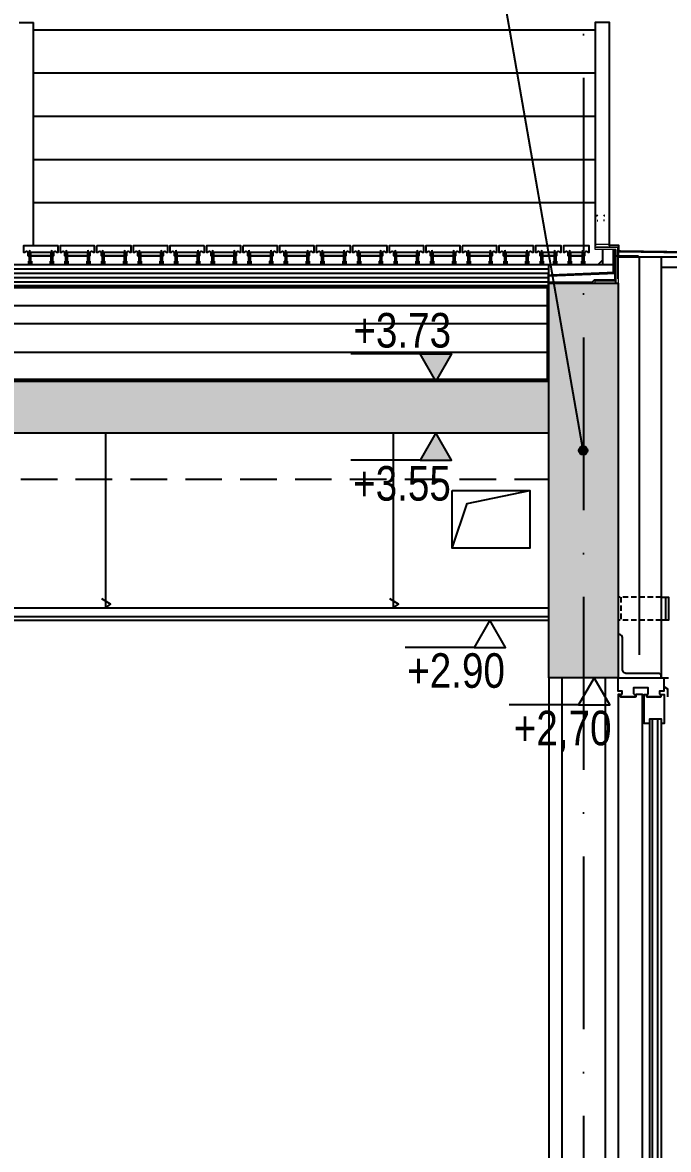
# Model space of a CAD drawing. Header units: millimetres. Extents: x 58205 to 122423, y 1055 to 94479.
# Drawn here: x 71070.6 to 71295, y 19285.7 to 19677 of the extents above; entities that cross this region are included whole.
import ezdxf

# ---------------------------------------------------------------- set-up
doc = ezdxf.new("R2010")
doc.units = ezdxf.units.MM
for name, pattern in [('0707_PB_080619_gn_xref$0$ACAD_ISO10W100', [18, 12, -3, 0, -3]), ('ACAD_ISO03W100', [30, 12, -18]), ('ACAD_ISO10W100', [18, 12, -3, 0, -3]), ('DASHED', [0.75, 0.5, -0.25]), ('HIDDEN', [9.525, 6.35, -3.175])]:
    doc.linetypes.add(name, pattern=pattern)
for name, color, linetype in [('+48_CIENKIE', 253, 'Continuous'), ('+48_HACZE', 253, 'Continuous'), ('+48_IZOLACJE', 4, 'Continuous'), ('+48_KOTY', 3, 'Continuous'), ('+48_MEBLE', 251, 'Continuous'), ('+48_OPISY', 3, 'Continuous'), ('+48_OSIE', 8, 'Continuous'), ('+48_PRZEKRÓJ', 1, 'Continuous'), ('+48_SCIANY', 1, 'Continuous'), ('+48_STOLARKA_OKNA', 3, 'Continuous'), ('+48_SUFITY_PODWIESZANE', 4, 'Continuous'), ('+48_WEŁNA', 252, 'Continuous'), ('+48_WIDOK', 5, 'Continuous'), ('+48_ŻELBET', 242, 'Continuous'), ('1_CIENKA', 252, 'Continuous'), ('_przerywane', 8, 'DASHED')]:
    doc.layers.add(name, color=color, linetype=linetype)
doc.layers.add('m1-działowe', color=3, linetype='Continuous', lineweight=13)
doc.styles.add('WRP_ARIAL', font='ARIAL.TTF', dxfattribs={"width": 0.8})
doc.linetypes.add('BATTING', pattern='A,0.00254,-2.54,[134,ltypeshp.shx,S=2.54,R=0,X=-2.54,Y=0],-5.08,[134,ltypeshp.shx,S=2.54,R=180,X=2.54,Y=0],-2.54', length=10.16254)
doc.linetypes.add('ZIGZAG', pattern='A,0.00254,-5.08,[131,ltypeshp.shx,S=5.08,R=0,X=-5.08,Y=0],-10.16,[131,ltypeshp.shx,S=5.08,R=180,X=5.08,Y=0],-5.08', length=20.32254)

# ---------------------------------------------------------------- blocks, each defined once
blk = doc.blocks.new('koty')
at = {"layer": '+48_KOTY', "color": 3, "ltscale": 5}
blk.add_line((70403.15, 11224.99), (70423.15, 11224.99), dxfattribs=at)
blk.add_lwpolyline([(70398.6, 11217.11), (70403.15, 11224.99), (70394.05, 11224.99)], close=True, dxfattribs=at)
at = {"layer": '+48_KOTY', "color": 3, "style": 'WRP_ARIAL', "width": 0.8}
blk.add_attdef('POZIOM', (70403.19, 11226.78), '', height=10, dxfattribs=at)

msp = doc.modelspace()

# ---------------------------------------------------------------- hatches: boundary and pattern name
at = {"layer": '+48_HACZE', "linetype": 'Continuous'}
h = msp.add_hatch(dxfattribs=at)
h.set_pattern_fill('ANSI33', color=256, scale=2, style=0)
h.set_pattern_definition([(45, (5e-05, 12723.362), (-8.9802561, 8.9802561), []), (45, (8.98, 12723.362), (-8.9802561, 8.9802561), [6.35, -3.175])])
edge = h.paths.add_edge_path()
edge.add_line((71253.484, 19449.451), (71277.484, 19449.451))
edge.add_line((71277.484, 19449.451), (71277.484, 19586.451))
edge.add_line((71277.484, 19586.451), (71253.484, 19586.451))
edge.add_line((71253.484, 19586.451), (71253.484, 19552.451))
edge.add_line((71253.484, 19552.451), (69717.484, 19553.447))
edge.add_line((69717.484, 19553.447), (69717.484, 19595.451))
edge.add_line((69717.484, 19595.451), (69693.484, 19595.451))
edge.add_line((69693.484, 19595.451), (69693.484, 19515.451))
edge.add_line((69693.484, 19515.451), (69717.484, 19515.451))
edge.add_line((69717.484, 19515.451), (69717.484, 19534.451))
edge.add_line((69717.484, 19534.451), (71253.484, 19534.451))
edge.add_line((71253.484, 19534.451), (71253.484, 19449.451))
at = {"layer": '+48_KOTY'}
for points in [[(71208.722, 19561.908), (71219.642, 19561.908), (71214.182, 19552.451)], [(71208.722, 19524.994), (71219.642, 19524.994), (71214.182, 19534.451)]]:
    msp.add_hatch(color=256, dxfattribs=at).paths.add_polyline_path(points)
at = {"layer": '+48_OPISY'}
h = msp.add_hatch(color=256, dxfattribs=at)
edge = h.paths.add_edge_path()
edge.add_arc((71265.406, 19528.329), 1.494, 0, 360)

# ---------------------------------------------------------------- linework, layer by layer
at = {"layer": '+48_CIENKIE'}
for points in [[(71099.415, 19534.451), (71099.415, 19473.701), (71099.415, 19473.701)], [(71199.415, 19534.451), (71199.415, 19473.701), (71199.415, 19473.701)], [(71099.415, 19473.701), (71101.171, 19474.979), (71098.167, 19476.85)], [(71199.415, 19473.701), (71201.171, 19474.979), (71198.167, 19476.85)]]:
    msp.add_lwpolyline(points, dxfattribs=at)
at = {"layer": '+48_HACZE'}
msp.add_line((71312.484, 19591.951), (71292.484, 19591.951), dxfattribs=at)
at = {"layer": '+48_HACZE', "linetype": 'HIDDEN', "ltscale": 0.3}
for p, q in [((71292.484, 19477.451), (71277.484, 19477.451)), ((71292.484, 19469.451), (71277.484, 19469.451))]:
    msp.add_line(p, q, dxfattribs=at)
msp.add_lwpolyline([(71278.484, 19477.451), (71278.484, 19469.451)], dxfattribs=at)
at = {"layer": '+48_IZOLACJE'}
msp.add_line((71252.984, 19553.447), (71252.984, 19584.951), dxfattribs=at)
at = {"layer": '+48_IZOLACJE', "linetype": 'ACAD_ISO03W100', "ltscale": 0.2, "const_width": 0.6}
for points in [[(71253.184, 19585.451), (71253.184, 19589.239), (71275.784, 19590.18), (71275.784, 19598.15)], [(71276.384, 19587.251), (71276.384, 19598.15)], [(71276.084, 19587.551), (71269.235, 19587.551), (71268.435, 19586.751), (71253.484, 19586.751)]]:
    msp.add_lwpolyline(points, dxfattribs=at)
at = {"layer": '+48_IZOLACJE'}
msp.add_lwpolyline([(71276.684, 19586.451), (71276.684, 19598.15)], dxfattribs=at)
at = {"layer": '+48_IZOLACJE', "linetype": 'HIDDEN', "const_width": 1}
msp.add_lwpolyline([(69718.984, 19585.451), (71253.484, 19585.451)], dxfattribs=at)
at = {"layer": '+48_IZOLACJE', "linetype": 'ACAD_ISO03W100', "ltscale": 0.5}
for points, const_width in [([(71253.234, 19553.447), (71253.234, 19584.951)], 0.5), ([(71253.484, 19552.947), (69717.484, 19552.974)], 1)]:
    msp.add_lwpolyline(points, dxfattribs=dict(at, const_width=const_width))
at = {"layer": '+48_KOTY'}
for points in [[(71208.722, 19561.908), (71219.642, 19561.908), (71214.182, 19552.451), (71208.722, 19561.908)], [(71208.722, 19524.994), (71219.642, 19524.994), (71214.182, 19534.451), (71208.722, 19524.994)]]:
    msp.add_lwpolyline(points, dxfattribs=at)
at = {"layer": '+48_MEBLE'}
for p, q in [((71069.484, 19676.951), (71074.484, 19676.951)), ((71074.484, 19599.451), (71074.484, 19676.951)), ((71074.484, 19674.451), (71269.484, 19674.451)), ((71074.484, 19659.451), (71269.484, 19659.451)), ((71074.484, 19644.451), (71269.484, 19644.451)), ((71074.484, 19629.451), (71269.484, 19629.451)), ((71074.484, 19614.451), (71269.484, 19614.451)), ((71270.184, 19608.251), (71270.484, 19608.251)), ((71272.784, 19608.251), (71272.484, 19608.251)), ((71289.391, 19435.085), (71289.377, 19186.841)), ((71291.191, 19435.085), (71291.177, 19186.841))]:
    msp.add_line(p, q, dxfattribs=at)
for centre, start, end in [((71270.178, 19610.328), 246.40295, 329.91857), ((71272.789, 19610.328), 210.0814, 293.59701)]:
    msp.add_arc(centre, 0.353, start, end, dxfattribs=at)
at = {"layer": '+48_OPISY'}
for points in [[(71265.406, 19528.329), (71234.461, 19705.509)], [(71219.899, 19494.451), (71225.096, 19509.912), (71246.899, 19514.451)]]:
    msp.add_lwpolyline(points, dxfattribs=at)
msp.add_lwpolyline([(71219.899, 19514.451), (71246.899, 19514.451), (71246.899, 19494.451), (71219.899, 19494.451)], close=True, dxfattribs=at)
msp.add_circle((71265.406, 19528.329), 1.494, dxfattribs=at)
at = {"layer": '+48_OSIE', "linetype": 'ACAD_ISO10W100', "ltscale": 5}
msp.add_line((71265.484, 20108.228), (71265.484, 18660.697), dxfattribs=at)
at = {"layer": '+48_PRZEKRÓJ'}
msp.add_line((71253.484, 19449.451), (71253.484, 19549.937), dxfattribs=at)
for points in [[(71253.484, 19555.448), (71253.484, 19555.448)], [(71277.484, 19449.451), (71253.484, 19449.451)]]:
    msp.add_lwpolyline(points, dxfattribs=at)
at = {"layer": '+48_SCIANY', "ltscale": 0.3}
msp.add_line((71277.484, 19587.951), (71277.484, 19598.95), dxfattribs=at)
at = {"layer": '+48_STOLARKA_OKNA'}
msp.add_line((71294.012, 19477.451), (71294.012, 19469.451), dxfattribs=at)
for points in [[(71292.484, 19477.451), (71295.012, 19477.451), (71295.012, 19469.451), (71292.484, 19469.451)], [(71278.466, 19443.411), (71278.963, 19443.907), (71278.963, 19444.778), (71277.484, 19444.778), (71277.484, 19449.451), (71293.392, 19449.451), (71293.392, 19444.778), (71291.901, 19444.778), (71291.901, 19443.907), (71292.398, 19443.411), (71292.398, 19442.793), (71287.436, 19442.793), (71287.436, 19443.406), (71288.003, 19443.972), (71288.003, 19445.99), (71282.873, 19445.99), (71282.873, 19443.972), (71283.439, 19443.406), (71283.439, 19442.793), (71278.478, 19442.793), (71278.478, 19443.411)], [(71288.391, 19433.585), (71286.512, 19433.585), (71286.512, 19443.585), (71287.436, 19443.585), (71287.436, 19442.793), (71292.398, 19442.793), (71292.398, 19443.585), (71293.486, 19443.585), (71293.486, 19433.585), (71292.591, 19433.585)], [(71293.392, 19446.369), (71294.645, 19445.645), (71294.645, 19442.869)], [(71292.577, 19186.841), (71292.591, 19435.085), (71288.391, 19435.085), (71288.377, 19186.841)]]:
    msp.add_lwpolyline(points, dxfattribs=at)
msp.add_lwpolyline([(71277.484, 19464.451), (71277.484, 19449.451), (71292.484, 19449.451), (71292.484, 19449.951, 0.4142136), (71291.484, 19450.951), (71280.484, 19450.951, -0.4142136), (71278.984, 19452.451), (71278.984, 19463.451, 0.4142136), (71277.984, 19464.451), (71277.484, 19464.451)], format="xyb", dxfattribs=at)
at = {"layer": '+48_SUFITY_PODWIESZANE', "ltscale": 3}
for p, q in [((69694.734, 19470.701), (71253.484, 19470.701)), ((69697.734, 19473.701), (71253.484, 19473.701)), ((69693.484, 19469.451), (71253.484, 19469.451))]:
    msp.add_line(p, q, dxfattribs=at)
at = {"layer": '+48_WEŁNA', "linetype": 'BATTING', "ltscale": 0.7}
msp.add_line((71284.931, 19457.451), (71284.931, 19595.25), dxfattribs=at)
at = {"layer": '+48_WEŁNA', "linetype": 'BATTING', "ltscale": 0.6}
msp.add_line((69717.484, 19578.701), (71252.984, 19578.701), dxfattribs=at)
at = {"layer": '+48_WEŁNA', "linetype": 'BATTING', "ltscale": 0.9}
msp.add_line((69717.484, 19562.451), (71252.984, 19562.451), dxfattribs=at)
at = {"layer": '+48_WEŁNA', "linetype": 'ZIGZAG', "ltscale": 0.28}
for points in [[(69718.984, 19591.451), (71253.484, 19591.451)], [(69718.984, 19588.451), (71252.884, 19588.451)]]:
    msp.add_lwpolyline(points, dxfattribs=at)
at = {"layer": '+48_WIDOK', "ltscale": 3}
for p, q in [((71272.084, 19598.15), (71272.084, 19592.951)), ((71253.484, 19586.951), (71253.484, 19592.951)), ((71253.484, 19592.951), (71276.684, 19592.951)), ((71270.584, 19592.951), (71272.084, 19594.451)), ((71253.484, 19588.951), (71276.684, 19589.918)), ((69717.484, 19584.951), (71253.484, 19584.951)), ((69717.484, 19572.451), (71252.984, 19572.451))]:
    msp.add_line(p, q, dxfattribs=at)
at = {"layer": '+48_WIDOK', "color": 251}
msp.add_line((71264.145, 19528.329), (71266.145, 19528.329), dxfattribs=at)
at = {"layer": '+48_WIDOK', "linetype": 'HIDDEN', "ltscale": 2}
msp.add_line((69717.484, 19518.451), (71253.484, 19518.451), dxfattribs=at)
at = {"layer": '+48_WIDOK'}
msp.add_line((71277.484, 19449.451), (71292.484, 19449.451), dxfattribs=at)
msp.add_lwpolyline([(71274.484, 19599.451), (71274.484, 19676.951), (71269.484, 19676.951), (71269.484, 19599.451)], dxfattribs=at)
msp.add_lwpolyline([(71317.72, 19593.061), (71318.757, 19592.024, 0.6681786), (71319.184, 19592.201), (71319.184, 19596.451, 0.408698), (71318.693, 19596.951), (71278.176, 19597.565, -0.4086974), (71277.784, 19597.964), (71277.784, 19599.55), (71274.485, 19599.55)], format="xyb", dxfattribs=at)
at = {"layer": '+48_WIDOK', "color": 2}
msp.add_lwpolyline([(71277.684, 19595.45), (71277.684, 19597.45), (71317.068, 19596.857), (71317.068, 19595.45)], close=True, dxfattribs=at)
at = {"layer": '+48_WIDOK', "ltscale": 3}
for points in [[(69720.269, 19592.951), (71253.484, 19592.951)], [(71292.484, 19595.25), (71292.484, 19449.451)], [(69718.984, 19589.951), (71253.484, 19589.951)], [(69718.984, 19586.951), (71252.884, 19586.951)], [(71253.484, 19449.451), (71253.484, 19179.482)], [(71257.984, 19449.451), (71257.984, 19179.482)], [(71272.984, 19449.451), (71272.984, 19179.491)]]:
    msp.add_lwpolyline(points, dxfattribs=at)
at = {"layer": '+48_ŻELBET', "linetype": 'Continuous'}
for p, q in [((71253.484, 19449.451), (71253.484, 19586.451)), ((71253.484, 19586.451), (71277.484, 19586.451)), ((69717.484, 19552.451), (71253.484, 19552.451)), ((69717.484, 19534.451), (71253.484, 19534.451))]:
    msp.add_line(p, q, dxfattribs=at)
for points in [[(71277.484, 19586.451), (71277.484, 19449.451)], [(71277.484, 19449.451), (71253.484, 19449.451)]]:
    msp.add_lwpolyline(points, dxfattribs=at)
at = {"layer": '1_CIENKA', "lineweight": -3}
for p, q in [((71072.634, 19595.951), (71081.334, 19595.951)), ((71072.909, 19597.251), (71072.909, 19594.134)), ((71073.459, 19597.251), (71073.459, 19594.134)), ((71080.509, 19597.251), (71080.509, 19594.134)), ((71081.059, 19597.251), (71081.059, 19594.134)), ((71085.334, 19595.951), (71094.034, 19595.951)), ((71085.609, 19597.251), (71085.609, 19594.134)), ((71086.159, 19597.251), (71086.159, 19594.134)), ((71093.209, 19597.251), (71093.209, 19594.134)), ((71093.759, 19597.251), (71093.759, 19594.134)), ((71098.034, 19595.951), (71106.734, 19595.951)), ((71098.309, 19597.251), (71098.309, 19594.134)), ((71098.859, 19597.251), (71098.859, 19594.134)), ((71105.909, 19597.251), (71105.909, 19594.134)), ((71106.459, 19597.251), (71106.459, 19594.134)), ((71110.734, 19595.951), (71119.434, 19595.951)), ((71111.009, 19597.251), (71111.009, 19594.134)), ((71111.559, 19597.251), (71111.559, 19594.134)), ((71118.609, 19597.251), (71118.609, 19594.134)), ((71119.159, 19597.251), (71119.159, 19594.134)), ((71123.434, 19595.951), (71132.134, 19595.951)), ((71123.709, 19597.251), (71123.709, 19594.134)), ((71124.259, 19597.251), (71124.259, 19594.134)), ((71131.309, 19597.251), (71131.309, 19594.134)), ((71131.859, 19597.251), (71131.859, 19594.134)), ((71136.134, 19595.951), (71144.834, 19595.951)), ((71136.409, 19597.251), (71136.409, 19594.134)), ((71136.959, 19597.251), (71136.959, 19594.134)), ((71144.009, 19597.251), (71144.009, 19594.134)), ((71144.559, 19597.251), (71144.559, 19594.134)), ((71148.834, 19595.951), (71157.534, 19595.951)), ((71149.109, 19597.251), (71149.109, 19594.134)), ((71149.659, 19597.251), (71149.659, 19594.134)), ((71156.709, 19597.251), (71156.709, 19594.134)), ((71157.259, 19597.251), (71157.259, 19594.134)), ((71161.534, 19595.951), (71170.234, 19595.951)), ((71161.809, 19597.251), (71161.809, 19594.134)), ((71162.359, 19597.251), (71162.359, 19594.134)), ((71169.409, 19597.251), (71169.409, 19594.134)), ((71169.959, 19597.251), (71169.959, 19594.134)), ((71174.234, 19595.951), (71182.934, 19595.951)), ((71174.509, 19597.251), (71174.509, 19594.134)), ((71175.059, 19597.251), (71175.059, 19594.134)), ((71182.109, 19597.251), (71182.109, 19594.134)), ((71182.659, 19597.251), (71182.659, 19594.134)), ((71186.934, 19595.951), (71195.634, 19595.951)), ((71187.209, 19597.251), (71187.209, 19594.134)), ((71187.759, 19597.251), (71187.759, 19594.134)), ((71194.809, 19597.251), (71194.809, 19594.134)), ((71195.359, 19597.251), (71195.359, 19594.134)), ((71199.634, 19595.951), (71208.334, 19595.951)), ((71199.909, 19597.251), (71199.909, 19594.134)), ((71200.459, 19597.251), (71200.459, 19594.134)), ((71207.509, 19597.251), (71207.509, 19594.134)), ((71208.059, 19597.251), (71208.059, 19594.134)), ((71212.334, 19595.951), (71221.034, 19595.951)), ((71212.609, 19597.251), (71212.609, 19594.134)), ((71213.159, 19597.251), (71213.159, 19594.134)), ((71220.209, 19597.251), (71220.209, 19594.134)), ((71220.759, 19597.251), (71220.759, 19594.134)), ((71225.034, 19595.951), (71233.734, 19595.951)), ((71225.309, 19597.251), (71225.309, 19594.134)), ((71225.859, 19597.251), (71225.859, 19594.134)), ((71232.909, 19597.251), (71232.909, 19594.134)), ((71233.459, 19597.251), (71233.459, 19594.134)), ((71237.734, 19595.951), (71246.434, 19595.951)), ((71238.009, 19597.251), (71238.009, 19594.134)), ((71238.559, 19597.251), (71238.559, 19594.134)), ((71245.609, 19597.251), (71245.609, 19594.134)), ((71246.159, 19597.251), (71246.159, 19594.134)), ((71250.434, 19595.951), (71256.134, 19595.951)), ((71250.709, 19597.251), (71250.709, 19594.134)), ((71251.259, 19597.251), (71251.259, 19594.134)), ((71255.309, 19597.251), (71255.309, 19594.134)), ((71255.859, 19597.251), (71255.859, 19594.134)), ((71260.134, 19595.951), (71265.834, 19595.951)), ((71260.409, 19597.251), (71260.409, 19594.134)), ((71260.959, 19597.251), (71260.959, 19594.134)), ((71265.009, 19597.251), (71265.009, 19594.134)), ((71265.559, 19597.251), (71265.559, 19594.134)), ((71275.834, 19595.951), (71284.534, 19595.951)), ((71072.666, 19594.134), (71073.701, 19594.134)), ((71072.666, 19594.134), (71072.666, 19592.951)), ((71073.701, 19594.134), (71073.701, 19592.951)), ((71080.266, 19594.134), (71080.266, 19592.951)), ((71081.301, 19594.134), (71080.266, 19594.134)), ((71081.301, 19594.134), (71081.301, 19592.951)), ((71085.366, 19594.134), (71086.401, 19594.134)), ((71085.366, 19594.134), (71085.366, 19592.951)), ((71086.401, 19594.134), (71086.401, 19592.951)), ((71092.966, 19594.134), (71092.966, 19592.951)), ((71094.001, 19594.134), (71092.966, 19594.134)), ((71094.001, 19594.134), (71094.001, 19592.951)), ((71098.066, 19594.134), (71099.101, 19594.134)), ((71098.066, 19594.134), (71098.066, 19592.951)), ((71099.101, 19594.134), (71099.101, 19592.951)), ((71105.666, 19594.134), (71105.666, 19592.951)), ((71106.701, 19594.134), (71105.666, 19594.134)), ((71106.701, 19594.134), (71106.701, 19592.951)), ((71110.766, 19594.134), (71111.801, 19594.134)), ((71110.766, 19594.134), (71110.766, 19592.951)), ((71111.801, 19594.134), (71111.801, 19592.951)), ((71118.366, 19594.134), (71118.366, 19592.951)), ((71119.401, 19594.134), (71118.366, 19594.134)), ((71119.401, 19594.134), (71119.401, 19592.951)), ((71123.466, 19594.134), (71124.501, 19594.134)), ((71123.466, 19594.134), (71123.466, 19592.951)), ((71124.501, 19594.134), (71124.501, 19592.951)), ((71131.066, 19594.134), (71131.066, 19592.951)), ((71132.101, 19594.134), (71131.066, 19594.134)), ((71132.101, 19594.134), (71132.101, 19592.951)), ((71136.166, 19594.134), (71137.201, 19594.134)), ((71136.166, 19594.134), (71136.166, 19592.951)), ((71137.201, 19594.134), (71137.201, 19592.951)), ((71143.766, 19594.134), (71143.766, 19592.951)), ((71144.801, 19594.134), (71143.766, 19594.134)), ((71144.801, 19594.134), (71144.801, 19592.951)), ((71148.866, 19594.134), (71149.901, 19594.134)), ((71148.866, 19594.134), (71148.866, 19592.951)), ((71149.901, 19594.134), (71149.901, 19592.951)), ((71156.466, 19594.134), (71156.466, 19592.951)), ((71157.501, 19594.134), (71156.466, 19594.134)), ((71157.501, 19594.134), (71157.501, 19592.951)), ((71161.566, 19594.134), (71162.601, 19594.134)), ((71161.566, 19594.134), (71161.566, 19592.951)), ((71162.601, 19594.134), (71162.601, 19592.951)), ((71169.166, 19594.134), (71169.166, 19592.951)), ((71170.201, 19594.134), (71169.166, 19594.134)), ((71170.201, 19594.134), (71170.201, 19592.951)), ((71174.266, 19594.134), (71175.301, 19594.134)), ((71174.266, 19594.134), (71174.266, 19592.951)), ((71175.301, 19594.134), (71175.301, 19592.951)), ((71181.866, 19594.134), (71181.866, 19592.951)), ((71182.901, 19594.134), (71181.866, 19594.134)), ((71182.901, 19594.134), (71182.901, 19592.951)), ((71186.966, 19594.134), (71188.001, 19594.134)), ((71186.966, 19594.134), (71186.966, 19592.951)), ((71188.001, 19594.134), (71188.001, 19592.951)), ((71194.566, 19594.134), (71194.566, 19592.951)), ((71195.601, 19594.134), (71194.566, 19594.134)), ((71195.601, 19594.134), (71195.601, 19592.951)), ((71199.666, 19594.134), (71200.701, 19594.134)), ((71199.666, 19594.134), (71199.666, 19592.951)), ((71200.701, 19594.134), (71200.701, 19592.951)), ((71207.266, 19594.134), (71207.266, 19592.951)), ((71208.301, 19594.134), (71207.266, 19594.134)), ((71208.301, 19594.134), (71208.301, 19592.951)), ((71212.366, 19594.134), (71213.401, 19594.134)), ((71212.366, 19594.134), (71212.366, 19592.951)), ((71213.401, 19594.134), (71213.401, 19592.951)), ((71219.966, 19594.134), (71219.966, 19592.951)), ((71221.001, 19594.134), (71219.966, 19594.134)), ((71221.001, 19594.134), (71221.001, 19592.951)), ((71225.066, 19594.134), (71226.101, 19594.134)), ((71225.066, 19594.134), (71225.066, 19592.951)), ((71226.101, 19594.134), (71226.101, 19592.951)), ((71232.666, 19594.134), (71232.666, 19592.951)), ((71233.701, 19594.134), (71232.666, 19594.134)), ((71233.701, 19594.134), (71233.701, 19592.951)), ((71237.766, 19594.134), (71238.801, 19594.134)), ((71237.766, 19594.134), (71237.766, 19592.951)), ((71238.801, 19594.134), (71238.801, 19592.951)), ((71245.366, 19594.134), (71245.366, 19592.951)), ((71246.401, 19594.134), (71245.366, 19594.134)), ((71246.401, 19594.134), (71246.401, 19592.951)), ((71250.466, 19594.134), (71251.501, 19594.134)), ((71250.466, 19594.134), (71250.466, 19592.951)), ((71251.501, 19594.134), (71251.501, 19592.951)), ((71255.066, 19594.134), (71255.066, 19592.951)), ((71256.101, 19594.134), (71255.066, 19594.134)), ((71256.101, 19594.134), (71256.101, 19592.951)), ((71260.166, 19594.134), (71261.201, 19594.134)), ((71260.166, 19594.134), (71260.166, 19592.951)), ((71261.201, 19594.134), (71261.201, 19592.951)), ((71264.766, 19594.134), (71264.766, 19592.951)), ((71265.801, 19594.134), (71264.766, 19594.134)), ((71265.801, 19594.134), (71265.801, 19592.951))]:
    msp.add_line(p, q, dxfattribs=at)
at = {"layer": '1_CIENKA', "linetype": '0707_PB_080619_gn_xref$0$ACAD_ISO10W100', "lineweight": -3, "ltscale": 0.1}
for p, q in [((71073.184, 19592.951), (71073.184, 19598.301)), ((71080.784, 19592.951), (71080.784, 19598.301)), ((71085.884, 19592.951), (71085.884, 19598.301)), ((71093.484, 19592.951), (71093.484, 19598.301)), ((71098.584, 19592.951), (71098.584, 19598.301)), ((71106.184, 19592.951), (71106.184, 19598.301)), ((71111.284, 19592.951), (71111.284, 19598.301)), ((71118.884, 19592.951), (71118.884, 19598.301)), ((71123.984, 19592.951), (71123.984, 19598.301)), ((71131.584, 19592.951), (71131.584, 19598.301)), ((71136.684, 19592.951), (71136.684, 19598.301)), ((71144.284, 19592.951), (71144.284, 19598.301)), ((71149.384, 19592.951), (71149.384, 19598.301)), ((71156.984, 19592.951), (71156.984, 19598.301)), ((71162.084, 19592.951), (71162.084, 19598.301)), ((71169.684, 19592.951), (71169.684, 19598.301)), ((71174.784, 19592.951), (71174.784, 19598.301)), ((71182.384, 19592.951), (71182.384, 19598.301)), ((71187.484, 19592.951), (71187.484, 19598.301)), ((71195.084, 19592.951), (71195.084, 19598.301)), ((71200.184, 19592.951), (71200.184, 19598.301)), ((71207.784, 19592.951), (71207.784, 19598.301)), ((71212.884, 19592.951), (71212.884, 19598.301)), ((71220.484, 19592.951), (71220.484, 19598.301)), ((71225.584, 19592.951), (71225.584, 19598.301)), ((71233.184, 19592.951), (71233.184, 19598.301)), ((71238.284, 19592.951), (71238.284, 19598.301)), ((71245.884, 19592.951), (71245.884, 19598.301)), ((71250.984, 19592.951), (71250.984, 19598.301)), ((71255.584, 19592.951), (71255.584, 19598.301)), ((71260.684, 19592.951), (71260.684, 19598.301)), ((71265.284, 19592.951), (71265.284, 19598.301))]:
    msp.add_line(p, q, dxfattribs=at)
at = {"layer": '1_CIENKA', "lineweight": -3}
for points in [[(71072.534, 19597.251), (71081.434, 19597.251, -0.536675), (71082.434, 19597.251), (71082.984, 19597.251), (71082.984, 19599.351, 0.4142136), (71082.884, 19599.451), (71071.084, 19599.451, 0.4140826), (71070.984, 19599.351), (71070.984, 19597.251), (71071.534, 19597.251, -0.536675)], [(71085.234, 19597.251), (71094.134, 19597.251, -0.536675), (71095.134, 19597.251), (71095.684, 19597.251), (71095.684, 19599.351, 0.4142136), (71095.584, 19599.451), (71083.784, 19599.451, 0.4140826), (71083.684, 19599.351), (71083.684, 19597.251), (71084.234, 19597.251, -0.536675)], [(71097.934, 19597.251), (71106.834, 19597.251, -0.536675), (71107.834, 19597.251), (71108.384, 19597.251), (71108.384, 19599.351, 0.4142136), (71108.284, 19599.451), (71096.484, 19599.451, 0.4140826), (71096.384, 19599.351), (71096.384, 19597.251), (71096.934, 19597.251, -0.536675)], [(71110.634, 19597.251), (71119.534, 19597.251, -0.536675), (71120.534, 19597.251), (71121.084, 19597.251), (71121.084, 19599.351, 0.4142136), (71120.984, 19599.451), (71109.184, 19599.451, 0.4140826), (71109.084, 19599.351), (71109.084, 19597.251), (71109.634, 19597.251, -0.536675)], [(71123.334, 19597.251), (71132.234, 19597.251, -0.536675), (71133.234, 19597.251), (71133.784, 19597.251), (71133.784, 19599.351, 0.4142136), (71133.684, 19599.451), (71121.884, 19599.451, 0.4140826), (71121.784, 19599.351), (71121.784, 19597.251), (71122.334, 19597.251, -0.536675)], [(71136.034, 19597.251), (71144.934, 19597.251, -0.536675), (71145.934, 19597.251), (71146.484, 19597.251), (71146.484, 19599.351, 0.4142136), (71146.384, 19599.451), (71134.584, 19599.451, 0.4140826), (71134.484, 19599.351), (71134.484, 19597.251), (71135.034, 19597.251, -0.536675)], [(71148.734, 19597.251), (71157.634, 19597.251, -0.536675), (71158.634, 19597.251), (71159.184, 19597.251), (71159.184, 19599.351, 0.4142136), (71159.084, 19599.451), (71147.284, 19599.451, 0.4140826), (71147.184, 19599.351), (71147.184, 19597.251), (71147.734, 19597.251, -0.536675)], [(71161.434, 19597.251), (71170.334, 19597.251, -0.536675), (71171.334, 19597.251), (71171.884, 19597.251), (71171.884, 19599.351, 0.4142136), (71171.784, 19599.451), (71159.984, 19599.451, 0.4140826), (71159.884, 19599.351), (71159.884, 19597.251), (71160.434, 19597.251, -0.536675)], [(71174.134, 19597.251), (71183.034, 19597.251, -0.536675), (71184.034, 19597.251), (71184.584, 19597.251), (71184.584, 19599.351, 0.4142136), (71184.484, 19599.451), (71172.684, 19599.451, 0.4140826), (71172.584, 19599.351), (71172.584, 19597.251), (71173.134, 19597.251, -0.536675)], [(71186.834, 19597.251), (71195.734, 19597.251, -0.536675), (71196.734, 19597.251), (71197.284, 19597.251), (71197.284, 19599.351, 0.4142136), (71197.184, 19599.451), (71185.384, 19599.451, 0.4140826), (71185.284, 19599.351), (71185.284, 19597.251), (71185.834, 19597.251, -0.536675)], [(71199.534, 19597.251), (71208.434, 19597.251, -0.536675), (71209.434, 19597.251), (71209.984, 19597.251), (71209.984, 19599.351, 0.4142136), (71209.884, 19599.451), (71198.084, 19599.451, 0.4140826), (71197.984, 19599.351), (71197.984, 19597.251), (71198.534, 19597.251, -0.536675)], [(71212.234, 19597.251), (71221.134, 19597.251, -0.536675), (71222.134, 19597.251), (71222.684, 19597.251), (71222.684, 19599.351, 0.4142136), (71222.584, 19599.451), (71210.784, 19599.451, 0.4140826), (71210.684, 19599.351), (71210.684, 19597.251), (71211.234, 19597.251, -0.536675)], [(71224.934, 19597.251), (71233.834, 19597.251, -0.536675), (71234.834, 19597.251), (71235.384, 19597.251), (71235.384, 19599.351, 0.4142136), (71235.284, 19599.451), (71223.484, 19599.451, 0.4140826), (71223.384, 19599.351), (71223.384, 19597.251), (71223.934, 19597.251, -0.536675)], [(71237.634, 19597.251), (71246.534, 19597.251, -0.536675), (71247.534, 19597.251), (71248.084, 19597.251), (71248.084, 19599.351, 0.4142136), (71247.984, 19599.451), (71236.184, 19599.451, 0.4140826), (71236.084, 19599.351), (71236.084, 19597.251), (71236.634, 19597.251, -0.536675)], [(71250.334, 19597.251), (71256.234, 19597.251, -0.536675), (71257.234, 19597.251), (71257.784, 19597.251), (71257.784, 19599.351, 0.4142136), (71257.684, 19599.451), (71248.884, 19599.451, 0.4140826), (71248.784, 19599.351), (71248.784, 19597.251), (71249.334, 19597.251, -0.536675)], [(71260.034, 19597.251), (71265.934, 19597.251, -0.536675), (71266.934, 19597.251), (71267.484, 19597.251), (71267.484, 19599.351, 0.4142136), (71267.384, 19599.451), (71258.584, 19599.451, 0.4140826), (71258.484, 19599.351), (71258.484, 19597.251), (71259.034, 19597.251, -0.536675)]]:
    msp.add_lwpolyline(points, format="xyb", close=True, dxfattribs=at)
for points in [[(71081.334, 19597.251), (71081.334, 19595.951), (71072.634, 19595.951), (71072.634, 19597.251)], [(71094.034, 19597.251), (71094.034, 19595.951), (71085.334, 19595.951), (71085.334, 19597.251)], [(71106.734, 19597.251), (71106.734, 19595.951), (71098.034, 19595.951), (71098.034, 19597.251)], [(71119.434, 19597.251), (71119.434, 19595.951), (71110.734, 19595.951), (71110.734, 19597.251)], [(71132.134, 19597.251), (71132.134, 19595.951), (71123.434, 19595.951), (71123.434, 19597.251)], [(71144.834, 19597.251), (71144.834, 19595.951), (71136.134, 19595.951), (71136.134, 19597.251)], [(71157.534, 19597.251), (71157.534, 19595.951), (71148.834, 19595.951), (71148.834, 19597.251)], [(71170.234, 19597.251), (71170.234, 19595.951), (71161.534, 19595.951), (71161.534, 19597.251)], [(71182.934, 19597.251), (71182.934, 19595.951), (71174.234, 19595.951), (71174.234, 19597.251)], [(71195.634, 19597.251), (71195.634, 19595.951), (71186.934, 19595.951), (71186.934, 19597.251)], [(71208.334, 19597.251), (71208.334, 19595.951), (71199.634, 19595.951), (71199.634, 19597.251)], [(71221.034, 19597.251), (71221.034, 19595.951), (71212.334, 19595.951), (71212.334, 19597.251)], [(71233.734, 19597.251), (71233.734, 19595.951), (71225.034, 19595.951), (71225.034, 19597.251)], [(71246.434, 19597.251), (71246.434, 19595.951), (71237.734, 19595.951), (71237.734, 19597.251)], [(71256.134, 19597.251), (71256.134, 19595.951), (71250.434, 19595.951), (71250.434, 19597.251)], [(71265.834, 19597.251), (71265.834, 19595.951), (71260.134, 19595.951), (71260.134, 19597.251)]]:
    msp.add_lwpolyline(points, dxfattribs=at)
at = {"layer": '_przerywane', "linetype": 'Continuous'}
msp.add_line((71293.392, 19449.451), (71295.012, 19449.451), dxfattribs=at)
at = {"layer": '_przerywane', "linetype": 'Continuous', "flags": 128}
msp.add_lwpolyline([(71285.945, 19179.451), (71285.945, 19443.585), (71283.708, 19443.585), (71283.708, 19443.018, -0.4142136), (71283.409, 19442.72), (71282.079, 19442.72), (71278.579, 19442.72, -0.4142136), (71278.281, 19443.018), (71278.281, 19443.585), (71278.281, 19443.585), (71277.493, 19443.585), (71277.493, 19179.451)], format="xyb", dxfattribs=at)
at = {"layer": 'm1-działowe', "linetype": 'ByBlock'}
msp.add_lwpolyline([(71269.484, 19599.95), (71274.484, 19599.95), (71274.484, 19598.95), (71269.484, 19598.95)], close=True, dxfattribs=at)
msp.add_lwpolyline([(71269.484, 19598.95), (71277.484, 19598.95), (71277.484, 19586.451), (71269.484, 19586.451), (71269.484, 19587.251), (71276.684, 19587.251), (71276.684, 19598.15), (71269.484, 19598.15), (71269.484, 19598.949)], dxfattribs=at)

# ---------------------------------------------------------------- block references
at = {"layer": '+48_KOTY'}
ref = msp.add_blockref('koty', (155692.504, 6091.915), dxfattribs=dict(at, xscale=-1.200000000011642, yscale=1.19999999999709, zscale=1.2))
ref.add_attrib('POZIOM', '+3.73', (71185.549, 19564.104), dxfattribs={"color": 3, "height": 12, "style": 'WRP_ARIAL', "width": 0.8})
ref = msp.add_blockref('koty', (155692.504, 32994.987), dxfattribs=dict(at, xscale=1.200000000011642, yscale=1.19999999999709, zscale=1.2, rotation=180))
ref.add_attrib('POZIOM', '+3.55', (71185.477, 19510.962), dxfattribs={"color": 3, "height": 12, "style": 'WRP_ARIAL', "width": 0.8})
ref = msp.add_blockref('koty', (155711.289, 32929.987), dxfattribs=dict(at, xscale=1.200000000011642, yscale=1.19999999999709, zscale=1.2, rotation=180))
ref.add_attrib('POZIOM', '+2.90', (71204.262, 19445.962), dxfattribs={"color": 3, "height": 12, "style": 'WRP_ARIAL', "width": 0.8})
ref = msp.add_blockref('koty', (155747.502, 32909.987), dxfattribs=dict(at, xscale=1.200000000011642, yscale=1.200000000000728, zscale=1.2, rotation=180))
ref.add_attrib('POZIOM', '+2,70', (71241.286, 19426.004), dxfattribs={"color": 3, "height": 12, "style": 'WRP_ARIAL', "width": 0.8})

doc.saveas('drawing.dxf')
